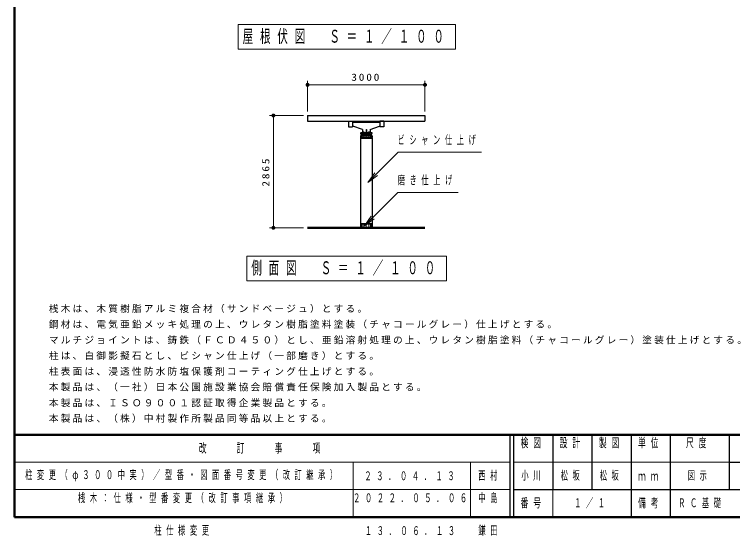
# Model space of a CAD drawing. Units: millimetres on the paper, with parts at other scales. Extents: x -365 to 10, y -38 to 257.
# Drawn here: x -365 to -181.6, y -4.7 to 128.3 of the extents above; entities that cross this region are included whole.
import ezdxf

# ---------------------------------------------------------------- set-up
doc = ezdxf.new("R2010")
doc.units = ezdxf.units.MM
doc.layers.add('LY_1', color=7, linetype='Continuous', lineweight=25)
doc.layers.add('LY_2', color=7, linetype='Continuous', lineweight=13)
doc.styles.add('ＭＳ ゴシック', font='')
doc.styles.get('ＭＳ ゴシック').set_extended_font_data('MS Gothic')

# ---------------------------------------------------------------- blocks, each defined once
blk = doc.blocks.new('filled_dot')
at = {"color": 0, "linetype": 'Continuous', "lineweight": -2, "const_width": 1.25}
blk.add_lwpolyline([(-0.625, 0, 1), (0.625, 0, 1)], format="xyb", close=True, dxfattribs=at)

msp = doc.modelspace()

# ---------------------------------------------------------------- linework, layer by layer
at = {"layer": 'LY_1', "lineweight": 13}
for p, q in [((-252.389, 125.635), (-307.889, 125.635)), ((-307.889, 125.635), (-307.889, 119.335)), ((-252.389, 119.335), (-252.389, 125.635)), ((-307.889, 119.335), (-252.389, 119.335)), ((-290.139, 103.457), (-290.139, 111.278)), ((-290.139, 110.278), (-260.139, 110.278)), ((-260.139, 103.457), (-260.139, 111.278)), ((-291.139, 102.457), (-299.853, 102.457)), ((-298.853, 73.807), (-298.853, 102.457)), ((-276.42, 97.258), (-276.42, 96.807)), ((-276.201, 97.258), (-276.201, 96.807)), ((-275.764, 97.258), (-275.764, 96.807)), ((-275.139, 97.258), (-275.139, 96.807)), ((-274.514, 97.258), (-274.514, 96.807)), ((-274.076, 97.258), (-274.076, 96.807)), ((-273.857, 97.258), (-273.857, 96.807)), ((-274.749, 85.35), (-272.981, 87.825)), ((-274.749, 85.35), (-272.628, 87.471)), ((-272.274, 87.118), (-274.749, 85.35)), ((-275.628, 74.316), (-273.86, 76.79)), ((-275.628, 74.316), (-273.507, 76.437)), ((-273.153, 76.083), (-275.628, 74.316)), ((-291.139, 73.807), (-299.853, 73.807)), ((-276.42, 74.807), (-276.42, 73.807)), ((-276.201, 74.807), (-276.201, 73.807)), ((-275.764, 74.807), (-275.764, 73.807)), ((-275.139, 74.807), (-275.139, 73.807)), ((-274.514, 74.807), (-274.514, 73.807)), ((-274.076, 74.807), (-274.076, 73.807)), ((-273.857, 74.807), (-273.857, 73.807)), ((-254.639, 66.567), (-305.639, 66.567)), ((-305.639, 66.567), (-305.639, 60.267)), ((-254.639, 60.267), (-254.639, 66.567)), ((-305.639, 60.267), (-254.639, 60.267))]:
    msp.add_line(p, q, dxfattribs=at)
at = {"layer": 'LY_1', "color": 40}
for p, q in [((-290.139, 102.457), (-260.139, 102.457)), ((-290.139, 102.457), (-290.139, 101.007)), ((-290.139, 101.007), (-260.139, 101.007)), ((-260.139, 102.457), (-260.139, 101.007))]:
    msp.add_line(p, q, dxfattribs=at)
at = {"layer": 'LY_1'}
for p, q in [((-279.639, 101.007), (-279.639, 99.527)), ((-279.639, 101.007), (-278.639, 101.007)), ((-278.639, 101.007), (-278.639, 99.527)), ((-271.639, 101.007), (-271.639, 99.527)), ((-270.639, 101.007), (-271.639, 101.007)), ((-270.639, 101.007), (-270.639, 99.527)), ((-279.639, 99.527), (-278.639, 99.527)), ((-278.639, 100.767), (-271.639, 100.767)), ((-278.639, 99.767), (-278.539, 99.767)), ((-276.139, 98.897), (-278.539, 99.767)), ((-274.139, 98.897), (-271.739, 99.767)), ((-271.639, 99.767), (-271.739, 99.767)), ((-270.639, 99.527), (-271.639, 99.527)), ((-276.589, 98.007), (-273.689, 98.007)), ((-276.539, 98.097), (-276.539, 98.007)), ((-276.539, 98.097), (-273.739, 98.097)), ((-276.139, 98.897), (-276.139, 98.097)), ((-276.049, 98.247), (-275.729, 98.247)), ((-276.049, 98.247), (-276.049, 98.097)), ((-275.729, 98.247), (-275.729, 98.097)), ((-275.169, 98.897), (-275.169, 98.097)), ((-275.169, 98.897), (-275.109, 98.897)), ((-275.109, 98.897), (-275.109, 98.097)), ((-274.549, 98.247), (-274.229, 98.247)), ((-274.549, 98.247), (-274.549, 98.097)), ((-274.229, 98.247), (-274.229, 98.097)), ((-274.139, 98.897), (-274.139, 98.097)), ((-273.739, 98.097), (-273.739, 98.007))]:
    msp.add_line(p, q, dxfattribs=at)
at = {"layer": 'LY_1', "color": 4}
for p, q in [((-276.589, 97.308), (-276.639, 97.258)), ((-273.639, 97.258), (-276.639, 97.258)), ((-276.639, 97.257), (-276.639, 96.807)), ((-273.689, 97.307), (-276.589, 97.307)), ((-273.688, 97.308), (-273.638, 97.258)), ((-273.639, 97.257), (-273.639, 96.807)), ((-276.639, 96.807), (-273.639, 96.807)), ((-276.639, 96.707), (-276.639, 74.907)), ((-276.639, 96.707), (-273.639, 96.707)), ((-276.589, 96.807), (-276.589, 96.707)), ((-273.689, 96.807), (-273.689, 96.707)), ((-273.639, 96.707), (-273.639, 74.907)), ((-276.639, 74.907), (-273.639, 74.907)), ((-276.639, 74.807), (-276.639, 73.807)), ((-276.639, 74.807), (-273.639, 74.807)), ((-276.589, 74.907), (-276.589, 74.807)), ((-273.689, 74.907), (-273.689, 74.807)), ((-273.639, 74.807), (-273.639, 73.807))]:
    msp.add_line(p, q, dxfattribs=at)
at = {"layer": 'LY_1', "color": 1}
for p, q in [((-276.589, 98.007), (-273.689, 98.007)), ((-276.589, 98.007), (-276.589, 97.865)), ((-276.589, 97.917), (-275.184, 97.917)), ((-276.389, 97.537), (-276.389, 97.307)), ((-276.389, 97.397), (-275.184, 97.397)), ((-276.389, 97.307), (-273.889, 97.307)), ((-276.039, 98.129), (-275.739, 98.129)), ((-276.039, 98.129), (-276.039, 98.097)), ((-276.039, 97.885), (-276.039, 97.917)), ((-276.039, 97.885), (-275.739, 97.885)), ((-276.009, 98.229), (-276.009, 98.129)), ((-276.009, 98.229), (-275.769, 98.229)), ((-276.009, 97.755), (-276.009, 97.885)), ((-276.009, 97.755), (-275.769, 97.755)), ((-275.969, 97.729), (-275.969, 97.755)), ((-275.969, 97.729), (-275.809, 97.729)), ((-275.889, 98.229), (-275.889, 98.129)), ((-275.889, 97.755), (-275.889, 97.885)), ((-275.864, 97.429), (-275.864, 97.397)), ((-275.864, 97.429), (-275.564, 97.429)), ((-275.834, 97.559), (-275.834, 97.429)), ((-275.834, 97.559), (-275.594, 97.559)), ((-275.809, 97.729), (-275.809, 97.755)), ((-275.634, 97.657), (-275.794, 97.657)), ((-275.794, 97.657), (-275.794, 97.559)), ((-275.769, 98.229), (-275.769, 98.129)), ((-275.769, 97.755), (-275.769, 97.885)), ((-275.739, 98.129), (-275.739, 98.097)), ((-275.739, 97.885), (-275.739, 97.917)), ((-275.714, 97.559), (-275.714, 97.429)), ((-275.634, 97.657), (-275.634, 97.559)), ((-275.594, 97.559), (-275.594, 97.429)), ((-275.564, 97.429), (-275.564, 97.397)), ((-275.184, 97.917), (-275.184, 97.397)), ((-273.689, 97.917), (-275.094, 97.917)), ((-275.094, 97.917), (-275.094, 97.397)), ((-273.889, 97.397), (-275.094, 97.397)), ((-274.414, 97.429), (-274.714, 97.429)), ((-274.714, 97.429), (-274.714, 97.397)), ((-274.444, 97.559), (-274.684, 97.559)), ((-274.684, 97.559), (-274.684, 97.429)), ((-274.644, 97.657), (-274.644, 97.559)), ((-274.644, 97.657), (-274.484, 97.657)), ((-274.564, 97.559), (-274.564, 97.429)), ((-274.239, 98.129), (-274.539, 98.129)), ((-274.539, 98.129), (-274.539, 98.097)), ((-274.539, 97.885), (-274.539, 97.917)), ((-274.239, 97.885), (-274.539, 97.885)), ((-274.509, 98.229), (-274.509, 98.129)), ((-274.269, 98.229), (-274.509, 98.229)), ((-274.509, 97.755), (-274.509, 97.885)), ((-274.269, 97.755), (-274.509, 97.755)), ((-274.484, 97.657), (-274.484, 97.559)), ((-274.469, 97.729), (-274.469, 97.755)), ((-274.309, 97.729), (-274.469, 97.729)), ((-274.444, 97.559), (-274.444, 97.429)), ((-274.414, 97.429), (-274.414, 97.397)), ((-274.389, 98.229), (-274.389, 98.129)), ((-274.389, 97.755), (-274.389, 97.885)), ((-274.309, 97.729), (-274.309, 97.755)), ((-274.269, 98.229), (-274.269, 98.129)), ((-274.269, 97.755), (-274.269, 97.885)), ((-274.239, 98.129), (-274.239, 98.097)), ((-274.239, 97.885), (-274.239, 97.917)), ((-273.889, 97.537), (-273.889, 97.307)), ((-273.689, 98.007), (-273.689, 97.865))]:
    msp.add_line(p, q, dxfattribs=at)
at = {"layer": 'LY_1', "color": 1, "lineweight": 13}
for p, q in [((-276.089, 97.767), (-276.009, 97.767)), ((-276.089, 97.547), (-275.939, 97.547)), ((-275.539, 97.867), (-275.539, 97.807)), ((-275.519, 97.797), (-275.539, 97.807)), ((-275.539, 97.507), (-275.519, 97.517)), ((-275.539, 97.507), (-275.539, 97.447)), ((-275.519, 97.797), (-275.519, 97.707)), ((-275.184, 97.797), (-275.519, 97.797)), ((-275.499, 97.697), (-275.519, 97.707)), ((-275.519, 97.607), (-275.499, 97.617)), ((-275.519, 97.607), (-275.519, 97.517)), ((-275.184, 97.517), (-275.519, 97.517)), ((-275.499, 97.697), (-275.499, 97.617)), ((-275.184, 97.697), (-275.499, 97.697)), ((-275.184, 97.617), (-275.499, 97.617)), ((-275.114, 97.697), (-275.164, 97.697)), ((-275.094, 97.797), (-274.759, 97.797)), ((-275.094, 97.697), (-274.779, 97.697)), ((-275.094, 97.617), (-274.779, 97.617)), ((-275.094, 97.517), (-274.759, 97.517)), ((-274.779, 97.697), (-274.759, 97.707)), ((-274.779, 97.697), (-274.779, 97.617)), ((-274.759, 97.607), (-274.779, 97.617)), ((-274.759, 97.797), (-274.739, 97.807)), ((-274.759, 97.797), (-274.759, 97.707)), ((-274.759, 97.607), (-274.759, 97.517)), ((-274.739, 97.507), (-274.759, 97.517)), ((-274.739, 97.867), (-274.739, 97.807)), ((-274.739, 97.507), (-274.739, 97.447)), ((-274.189, 97.547), (-274.339, 97.547)), ((-274.189, 97.767), (-274.269, 97.767))]:
    msp.add_line(p, q, dxfattribs=at)
at = {"layer": 'LY_1', "lineweight": 50}
msp.add_line((-290.139, 73.807), (-260.139, 73.807), dxfattribs=at)
at = {"layer": 'LY_1', "lineweight": 13}
for points in [[(-274.749, 85.35), (-266.994, 93.105), (-245.752, 93.105)], [(-275.628, 74.316), (-267.092, 82.851), (-251.695, 82.851)]]:
    msp.add_lwpolyline(points, dxfattribs=at)
at = {"layer": 'LY_1', "color": 1}
for centre, radius, start, end in [((-276.489, 97.865), 0.1, 180, 242.74229), ((-276.658, 97.537), 0.269, 0, 62.74229), ((-273.62, 97.537), 0.269, 117.25771, 179.99999), ((-273.789, 97.865), 0.1, 297.25771, 0)]:
    msp.add_arc(centre, radius, start, end, dxfattribs=at)
at = {"layer": 'LY_1', "color": 1, "lineweight": 13}
for centre, radius, start, end in [((-276.089, 97.657), 0.11, 90.00001, 267.3386), ((-275.939, 97.657), 0.11, 270, 40.88696), ((-275.589, 97.867), 0.05, 0, 90), ((-275.589, 97.447), 0.05, 270, 0), ((-274.689, 97.867), 0.05, 89.99999, 180), ((-274.689, 97.447), 0.05, 179.99999, 270), ((-274.339, 97.657), 0.11, 139.11303, 270), ((-274.189, 97.657), 0.11, 270, 90)]:
    msp.add_arc(centre, radius, start, end, dxfattribs=at)
at = {"layer": 'LY_2', "lineweight": 50}
for p, q in [((-365, 257), (-365, 0)), ((-365, 21), (0, 21)), ((-365, 0), (0, 0))]:
    msp.add_line(p, q, dxfattribs=at)
at = {"layer": 'LY_2', "color": 211, "lineweight": 25}
for p, q in [((-238.5, 21), (-238.5, 0)), ((-237.5, 21), (-237.5, 0)), ((-227.5, 21), (-227.5, 7)), ((-217.5, 21), (-217.5, 7)), ((-207.5, 21), (-207.5, 0)), ((-197.5, 21), (-197.5, 7)), ((-182.5, 21), (-182.5, 7)), ((-182.5, 14), (-70, 14)), ((-237.5, 7), (0, 7))]:
    msp.add_line(p, q, dxfattribs=at)
at = {"layer": 'LY_2'}
for p, q in [((-365, 14), (-238.5, 14)), ((-278.5, 14), (-278.5, 0)), ((-248.5, 14), (-248.5, 0)), ((-237.5, 14), (-182.5, 14)), ((-365, 7), (-238.5, 7)), ((-227.5, 7), (-227.5, 0))]:
    msp.add_line(p, q, dxfattribs=at)
at = {"layer": 'LY_2', "lineweight": 25}
msp.add_line((-197.5, 7), (-197.5, 0), dxfattribs=at)

# ---------------------------------------------------------------- block references
at = {"layer": 'LY_1', "lineweight": 13, "xscale": 0.4, "yscale": 0.4}
msp.add_blockref('filled_dot', (-290.139, 110.278), dxfattribs=at)
for p, rotation in [((-260.139, 110.278), 180), ((-298.853, 102.457), 270), ((-298.853, 73.807), 90)]:
    msp.add_blockref('filled_dot', p, dxfattribs=dict(at, rotation=rotation))

# ---------------------------------------------------------------- texts
at = {"layer": 'LY_1', "style": 'ＭＳ ゴシック'}
for s, insert, char_height, attachment_point in [('\\T1.64;\\W0.6;屋根伏図\u3000Ｓ＝１／１００', (-280.139, 122.485), 3.299, 5), ('\\T1.33;\\W1.15;3000', (-275.139, 111.278), 1.833, 8), ('\\T1.64;\\W0.6;ビシャン仕上げ', (-267.169, 96.105), 2.199, 4), ('\\T1.64;\\W0.6;磨き仕上げ', (-267.111, 85.851), 2.199, 4), ('\\T1.64;\\W0.6;側面図\u3000Ｓ＝１／１００', (-280.139, 63.417), 3.299, 5), ('\\T1.23;桟木は、木質樹脂アルミ複合材（サンドベージュ）とする。', (-356.191, 52.069), 1.76, 7), ('\\T1.23;鋼材は、電気亜鉛メッキ処理の上、ウレタン樹脂塗料塗装（チャコールグレー）仕上げとする。', (-356.191, 48.069), 1.76, 7), ('\\T1.23;マルチジョイントは、鋳鉄（ＦＣＤ４５０）とし、亜鉛溶射処理の上、ウレタン樹脂塗料（チャコールグレー）塗装仕上げとする。', (-356.191, 44.069), 1.76, 7), ('\\T1.23;柱は、白御影擬石とし、ビシャン仕上げ（一部磨き）とする。', (-356.191, 40.069), 1.76, 7), ('\\T1.23;柱表面は、浸透性防水防塩保護剤コーティング仕上げとする。', (-356.191, 36.069), 1.76, 7), ('\\T1.23;本製品は、（一社）日本公園施設業協会賠償責任保険加入製品とする。', (-356.191, 32.069), 1.76, 7), ('\\T1.23;本製品は、ＩＳＯ９００１認証取得企業製品とする。', (-356.191, 28.069), 1.76, 7), ('\\T1.23;本製品は、（株）中村製作所製品同等品以上とする。', (-356.191, 24.069), 1.76, 7), ('\\T1.63;\\W0.6;柱変更（φ３００中実）／型番・図面番号変更（改訂継承）', (-362.25, 10.5), 2.199, 4), ('\\T1.64;\\W0.6;２３．０４．１３', (-263.5, 10.5), 2.199, 5), ('\\T1.64;\\W0.6;西村', (-243.5, 10.5), 2.199, 5), ('\\T1.64;\\W0.6;小川', (-232.5, 10.5), 2.199, 5), ('\\T1.64;\\W0.6;松坂', (-225.5, 10.5), 2.199, 4), ('\\T1.64;\\W0.6;松坂', (-212.5, 10.5), 2.199, 5), ('\\T1.64;\\W0.6;図示', (-190, 10.5), 2.199, 5), ('\\T1.64;\\W0.6;桟木：仕様・型番変更（改訂事項継承）', (-348.75, 6), 2.199, 1), ('\\T1.64;\\W0.6;２０２２．０５．０６', (-278.5, 6), 2.199, 1), ('\\T1.64;\\W0.6;中島', (-246.5, 6), 2.199, 1), ('\\T1.64;\\W0.6;１／１', (-217.5, 3.5), 2.199, 5), ('\\T1.64;\\W0.6;ＲＣ基礎', (-195.5, 3.5), 2.199, 4), ('\\T1.64;\\W0.6;柱仕様変更', (-329.25, -3.5), 2.199, 4), ('\\T1.64;\\W0.6;１３．０６．１３', (-275.5, -3.5), 2.199, 4), ('\\T1.64;\\W0.6;鎌田', (-246.5, -3.5), 2.199, 4)]:
    msp.add_mtext(s, dxfattribs=dict(at, insert=insert, char_height=char_height, attachment_point=attachment_point))
at = {"layer": 'LY_1', "insert": (-299.853, 88.132), "char_height": 1.833, "attachment_point": 8, "rotation": 90, "style": 'ＭＳ ゴシック'}
msp.add_mtext('\\T1.33;\\W1.15;2865', dxfattribs=at)
at = {"layer": 'LY_2', "color": 4, "char_height": 2.346, "style": 'ＭＳ ゴシック'}
for s, insert, attachment_point in [('\\T1.64;\\W0.6;検図', (-232.5, 20.167), 2), ('\\T1.64;\\W0.6;設計', (-222.5, 20.167), 2), ('\\T1.64;\\W0.6;製図', (-212.5, 20.167), 2), ('\\T1.64;\\W0.6;単位', (-202.5, 20.167), 2), ('\\T1.64;\\W0.6;尺度', (-190.25, 20.167), 2), ('\\T1.64;\\W0.6;改\u3000\u3000訂\u3000\u3000事\u3000\u3000項', (-301.75, 17.5), 5), ('\\T1.64;\\W0.6;ｍｍ', (-202.5, 10.5), 5), ('\\T1.64;\\W0.6;番号', (-232.5, 3.5), 5), ('\\T1.64;\\W0.6;備考', (-202.5, 3.5), 5)]:
    msp.add_mtext(s, dxfattribs=dict(at, insert=insert, attachment_point=attachment_point))

doc.saveas('drawing.dxf')
